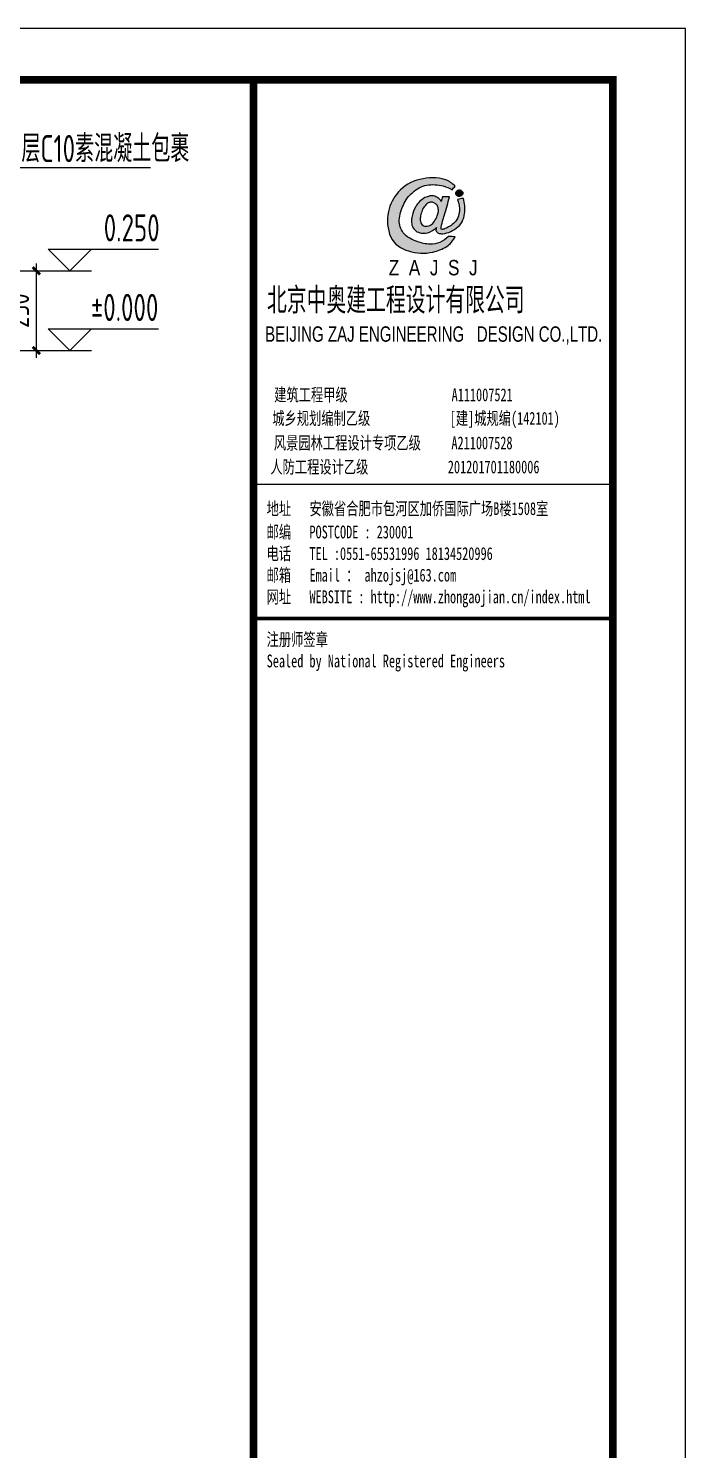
# Model space of a CAD drawing. Extents: x -33967 to 1773478, y -1022458 to -784650.
# Drawn here: x 622344 to 640446, y -977627 to -938458 of the extents above; entities that cross this region are included whole.
import ezdxf
from ezdxf.enums import TextEntityAlignment as Align

# ---------------------------------------------------------------- set-up
doc = ezdxf.new("R2010")
doc.units = 0
doc.header["$LTSCALE"] = 1000
doc.header["$MEASUREMENT"] = 0
for name, color, linetype in [('AXIS', 3, 'Continuous'), ('PUB_TEXT', 7, 'Continuous'), ('PUB_TITLE', 4, 'Continuous'), ('图签', 3, 'Continuous'), ('标注', 3, 'Continuous')]:
    doc.layers.add(name, color=color, linetype=linetype)
doc.styles.add('_gyy_title_Arial', font='arial.ttf', dxfattribs={"width": 0.7})
doc.styles.add('_gyy_title_ST', font='', dxfattribs={"width": 0.8})
doc.styles.add('HZ', font='txt.shx', dxfattribs={"width": 0.8, "bigfont": '000hztxt.shx'})
doc.styles.add('TSSD_Dimension', font='Tssdeng.shx', dxfattribs={"width": 0.8, "bigfont": 'hztxt.shx'})
doc.styles.get('_gyy_title_ST').set_extended_font_data('SimSun')
doc.dimstyles.new('TSSD_40_200', dxfattribs={"dimtxt": 600, "dimasz": 200, "dimexe": 200, "dimexo": 500, "dimgap": 200, "dimtad": 1, "dimdec": 0, "dimlfac": 0.2, "dimzin": 0, "dimdsep": 46, "dimtxsty": 'TSSD_Dimension', "dimblk": 'ARCHTICK', "dimblk1": 'ARCHTICK', "dimblk2": 'ARCHTICK', "dimcen": 0, "dimdle": 200, "dimclrt": 7, "dimadec": 0, "dimazin": 0, "dimtfac": 1, "dimtdec": 0, "dimtix": 1, "dimtmove": 2, "dimatfit": 3, "dimfxl": 1, "dimtolj": 1, "dimtzin": 0, "dimarcsym": 0})

# ---------------------------------------------------------------- blocks, each defined once
blk = doc.blocks.new('dd')
at = {"layer": '图签'}
h = blk.add_hatch(color=5, dxfattribs=at)
h.set_gradient(color1=(0, 0, 255), color2=(36, 36, 255), one_color=1, tint=0.57)
h.paths.add_polyline_path([(452, 1270, -0.093206), (531, 1562, -0.136321), (716, 1807, -0.161039), (988, 1948, -0.108591), (1307, 1935, -0.049497), (1479, 1861, 0.062627), (1539, 1932, 0.094388), (1351, 2056, 0.136326), (854, 2062, 0.161722), (430, 1810, 0.133661), (243, 1435, 0.158414), (286, 937, 0.22517), (632, 669, 0.138663), (1107, 646, 0.074676), (1375, 753, 0.125344), (1543, 944, 0.006312), (1413, 948, -0.090385), (1244, 833, -0.096745), (1053, 797, -0.073845), (803, 850, -0.140868), (530, 1020, -0.160753)])
h = blk.add_hatch(color=5, dxfattribs=at)
h.set_gradient(color1=(0, 0, 255), color2=(36, 36, 255), one_color=1, tint=0.57)
h.paths.add_polyline_path([(1306, 1289, 0.011169), (1334, 1370, 0.005807), (1431, 1724, 0.01105), (1292, 1724, 0.016796), (1267, 1634, 0.125943), (1203, 1704, 0.083806), (1120, 1739, 0.082879), (1047, 1739, -0.008503), (952, 1710, 0.060057), (844, 1628, 0.086078), (774, 1532, 0.099424), (705, 1347, 0.12153), (690, 1225, 0.102644), (719, 1122, 0.056648), (797, 1042, 0.092914), (913, 1013, 0.194578), (1098, 1064, -0.002562), (1175, 1122, 0.064354), (1167, 1068, 0.172385), (1207, 1017, 0.105458), (1300, 1002, 0.086567), (1454, 1046, 0.047674), (1592, 1136, 0.166359), (1692, 1274, 0.096748), (1728, 1431, 0.03151), (1728, 1548, 0.041815), (1700, 1691, 0.007654), (1588, 1673, -0.009919), (1610, 1585, -0.068269), (1624, 1482, -0.105336), (1605, 1352, -0.14652), (1528, 1223, -0.070486), (1434, 1151, -0.077937), (1341, 1103, -0.127098), (1272, 1084, -0.114215), (1267, 1129, -0.007609)])
h.paths.add_polyline_path([(865, 1245, -0.099994), (863, 1328, -0.050974), (888, 1427, -0.120527), (938, 1529, -0.043888), (1002, 1595, -0.08446), (1063, 1619, -0.147309), (1127, 1607, -0.037474), (1177, 1572, -0.06931), (1209, 1507, -0.067662), (1213, 1431, -0.02676), (1211, 1413, 0.017209), (1183, 1329, -0.048815), (1120, 1223, -0.139096), (1046, 1163, -0.097991), (944, 1153, -0.085394), (909, 1169, -0.149141)], flags=16)
h = blk.add_hatch(color=1, dxfattribs=at)
h.set_gradient(color1=(255, 0, 0), color2=(255, 0, 0), tint=0.57)
h.paths.add_polyline_path([(1557, 1818, 0.386553), (1564, 1757, 0.170676), (1604, 1736, 0.082224), (1657, 1743, 0.087509), (1686, 1766, 0.264235), (1694, 1804, 0.244333), (1636, 1850, 0.30271)])
blk.add_lwpolyline([(1539, 1932, 0.094388), (1351, 2056, 0.136326), (854, 2062, 0.161722), (430, 1810, 0.133661), (243, 1435, 0.158414), (286, 937, 0.22517), (632, 669, 0.138663), (1107, 646, 0.074676), (1375, 753, 0.125344), (1543, 944, 0.006312), (1413, 948, -0.090385), (1244, 833, -0.096745), (1053, 797, -0.073845), (803, 850, -0.140868), (530, 1020, -0.160753), (452, 1270, -0.093206), (531, 1562, -0.136321), (716, 1807, -0.161039), (988, 1948, -0.108591), (1307, 1935, -0.049497), (1479, 1861, 0.062627)], format="xyb", close=True, dxfattribs=at)
for points in [[(1431, 1724, 0.011041), (1292, 1724, 0.016796), (1267, 1634, 0.125943), (1203, 1704, 0.083806), (1120, 1739, 0.082879), (1047, 1739, -0.008503), (952, 1710, 0.060057), (844, 1628, 0.086078), (774, 1532, 0.099424), (705, 1347, 0.12153), (690, 1225, 0.102644), (719, 1122, 0.056648), (797, 1042, 0.092914), (913, 1013, 0.194578), (1098, 1064, -0.002562), (1175, 1122, 0.064354), (1167, 1068, 0.172385), (1207, 1017, 0.105458), (1300, 1002, 0.086567), (1454, 1046, 0.047674), (1592, 1136, 0.166359), (1692, 1274, 0.096748), (1728, 1431, 0.03151), (1728, 1548, 0.041815), (1700, 1691, 0.007654), (1588, 1673, -0.009919), (1610, 1585, -0.068269), (1624, 1482, -0.105336), (1605, 1352, -0.14652), (1528, 1223, -0.070486), (1434, 1151, -0.077937), (1341, 1103, -0.127098), (1272, 1084, -0.114215), (1267, 1129, -0.007609), (1306, 1289, 0.011169), (1334, 1370, 0.005782), (1430, 1722, 0.069025)], [(1694, 1804, 0.243958), (1636, 1850, 0.303117), (1557, 1818, 0.386553), (1564, 1757, 0.170676), (1604, 1736, 0.082224), (1657, 1743, 0.087509), (1686, 1766, 0.264235), (1694, 1804, -7.823139)], [(1213, 1431, 0.067662), (1209, 1507, 0.06931), (1177, 1572, 0.037474), (1127, 1607, 0.147309), (1063, 1619, 0.08446), (1002, 1595, 0.043888), (938, 1529, 0.120527), (888, 1427, 0.050974), (863, 1328, 0.099994), (865, 1245, 0.149141), (909, 1169, 0.085394), (944, 1153, 0.097991), (1046, 1163, 0.139096), (1120, 1223, 0.048815), (1183, 1329, -0.017209), (1211, 1413, 0.02676), (1213, 1431, 0.441273)]]:
    blk.add_lwpolyline(points, format="xyb", dxfattribs=at)
at = {"insert": (246, 492), "char_height": 300, "width": 8000, "attachment_point": 1, "style": 'HZ'}
blk.add_mtext('{\\fArial|b0|i0|c0|p32;Z  A  J  S  J}', dxfattribs=at)
blk = doc.blocks.new('_ArchTick')
at = {"color": 0, "linetype": 'ByBlock', "const_width": 0.4}
blk.add_lwpolyline([(-0.5, -0.5), (0.5, 0.5)], dxfattribs=at)
blk = doc.blocks.new('*D1283')
at = {"layer": 'AXIS', "color": 0, "lineweight": -2, "transparency": 16777216}
for p, q in [((622562, -947534), (622562, -944940)), ((620985, -945140), (622762, -945140)), ((621024, -947334), (622762, -947334))]:
    blk.add_line(p, q, dxfattribs=at)
at = {"layer": 'Defpoints', "color": 0, "transparency": 16777216}
for p in [(620485, -945140), (622562, -945140), (620524, -947334)]:
    blk.add_point(p, dxfattribs=at)
at = {"layer": 'AXIS', "color": 0, "lineweight": -2, "transparency": 16777216, "xscale": 200, "yscale": 200, "zscale": 200}
for p, rotation in [((622562, -945140), 90), ((622562, -947334), 270)]:
    blk.add_blockref('_ArchTick', p, dxfattribs=dict(at, rotation=rotation))
at = {"layer": 'AXIS', "color": 7, "transparency": 16777216, "insert": (622062, -946237), "char_height": 600, "attachment_point": 5, "rotation": 90, "style": 'TSSD_Dimension'}
blk.add_mtext('\\A1;250', dxfattribs=at)

msp = doc.modelspace()

# ---------------------------------------------------------------- linework, layer by layer
at = {"layer": 'AXIS'}
msp.add_line((619638.3, -942293.5, 36363.6), (625704.5, -942293.5, 36363.6), dxfattribs=at)
at = {"layer": 'PUB_TITLE'}
msp.add_line((628547, -951018.5), (638446, -951018.5), dxfattribs=at)
msp.add_lwpolyline([(521646, -1022458.4), (640446, -1022458.4), (640446, -938458.4), (521646, -938458.4)], close=True, dxfattribs=at)
at = {"layer": 'PUB_TITLE', "const_width": 212.1}
for points in [[(524466.3, -1021044.2), (524466.3, -939872.6), (638446, -939872.6), (638446, -1021044.2)], [(628547, -939872.6), (638446, -939872.6), (638446, -1021044.2), (628547, -1021044.2)]]:
    msp.add_lwpolyline(points, close=True, dxfattribs=at)
at = {"layer": 'PUB_TITLE', "const_width": 99}
msp.add_lwpolyline([(628547, -954724.1), (638446, -954724.1)], dxfattribs=at)
at = {"layer": '标注'}
for p, q in [((623484.8, -945139.9, 36363.6), (622884.8, -944539.9, 36363.6)), ((622884.8, -944539.9, 36363.6), (625922.8, -944539.9, 36363.6)), ((623484.8, -945139.9, 36363.6), (624084.8, -944539.9, 36363.6)), ((622561.8, -945139.9, 36363.6), (624084.8, -945139.9, 36363.6)), ((623484.8, -947333.7, 36363.6), (622884.8, -946733.7, 36363.6)), ((622884.8, -946733.7, 36363.6), (625922.8, -946733.7, 36363.6)), ((623484.8, -947333.7, 36363.6), (624084.8, -946733.7, 36363.6)), ((622561.8, -947333.7, 36363.6), (624084.8, -947333.7, 36363.6))]:
    msp.add_line(p, q, dxfattribs=at)

# ---------------------------------------------------------------- block references
at = {"layer": '图签', "xscale": 1.414139999943435, "yscale": 1.414139999943435, "zscale": 1.414139999943435}
msp.add_blockref('dd', (631920.6, -945535.3), dxfattribs=at)

# ---------------------------------------------------------------- texts
at = {"color": 1, "insert": (628915.2, -945596.3), "char_height": 718.199, "width": 9393.636, "attachment_point": 1, "style": 'HZ'}
msp.add_mtext('北京中奥建工程设计有限公司', dxfattribs=at)
at = {"layer": 'PUB_TEXT', "style": 'TSSD_Dimension', "width": 0.7}
for s, p in [('柱脚保护层C10素混凝土包裹', (620050, -942144.7, 36363.6)), ('0.250', (624418, -944329.9, 36363.6)), ('%%p0.000', (624062.7, -946523.7, 36363.6))]:
    msp.add_text(s, height=750, dxfattribs=at).set_placement(p)
at = {"layer": 'PUB_TITLE', "width": 0.7}
for s, height, style, p in [('BEIJING ZAJ ENGINEERING   DESIGN CO.,LTD.', 424.242, '_gyy_title_Arial', (633508.1, -947093.5)), ('建筑工程甲级                 A111007521             ', 353.535, '_gyy_title_ST', (633493.9, -948731.8)), ('城乡规划编制乙级             [建]城规编(142101)', 353.535, '_gyy_title_ST', (633021.8, -949380.4)), ('风景园林工程设计专项乙级     A211007528           ', 353.535, '_gyy_title_ST', (633317.9, -950058.6)), ('人防工程设计乙级             201201701180006', 353.535, '_gyy_title_ST', (632715, -950720.2))]:
    msp.add_text(s, height=height, dxfattribs=dict(at, style=style)).set_placement(p, align=Align.CENTER)
at = {"layer": 'PUB_TITLE', "style": '_gyy_title_ST', "width": 0.7}
for s, height, p in [('地址   安徽省合肥市包河区加侨国际广场B楼1508室', 353.535, (628904.8, -951868.8)), ('邮编   POSTCODE : 230001', 353.535, (628904.8, -952514.6)), ('电话   TEL :0551-65531996 18134520996', 353.535, (628904.8, -953108.5)), ('邮箱   Email ： ahzojsj@163.com', 353.535, (628904.8, -953702.5)), ('网址   WEBSITE : http://www.zhongaojian.cn/index.html', 353.535, (628904.8, -954299.9)), ('注册师签章', 353.53, (628904.8, -955473.6)), ('Sealed by National Registered Engineers', 353.535, (628906.8, -956067.6))]:
    msp.add_text(s, height=height, dxfattribs=at).set_placement(p)

# ---------------------------------------------------------------- dimensions: what is measured, and where the dimension line sits
at = {"layer": 'AXIS'}
dim = msp.add_linear_dim(base=(622561.8, -945139.9, 36363.6), p1=(620523.9, -947333.7, 36363.6), p2=(620485.4, -945139.9, 36363.6), angle=90, text='250', dimstyle='TSSD_40_200', dxfattribs=at)
dim.commit()
dim.dimension.update_dxf_attribs({"geometry": '*D1283', "text_midpoint": (622061.8, -946236.8, 36363.6)})

doc.saveas('drawing.dxf')
